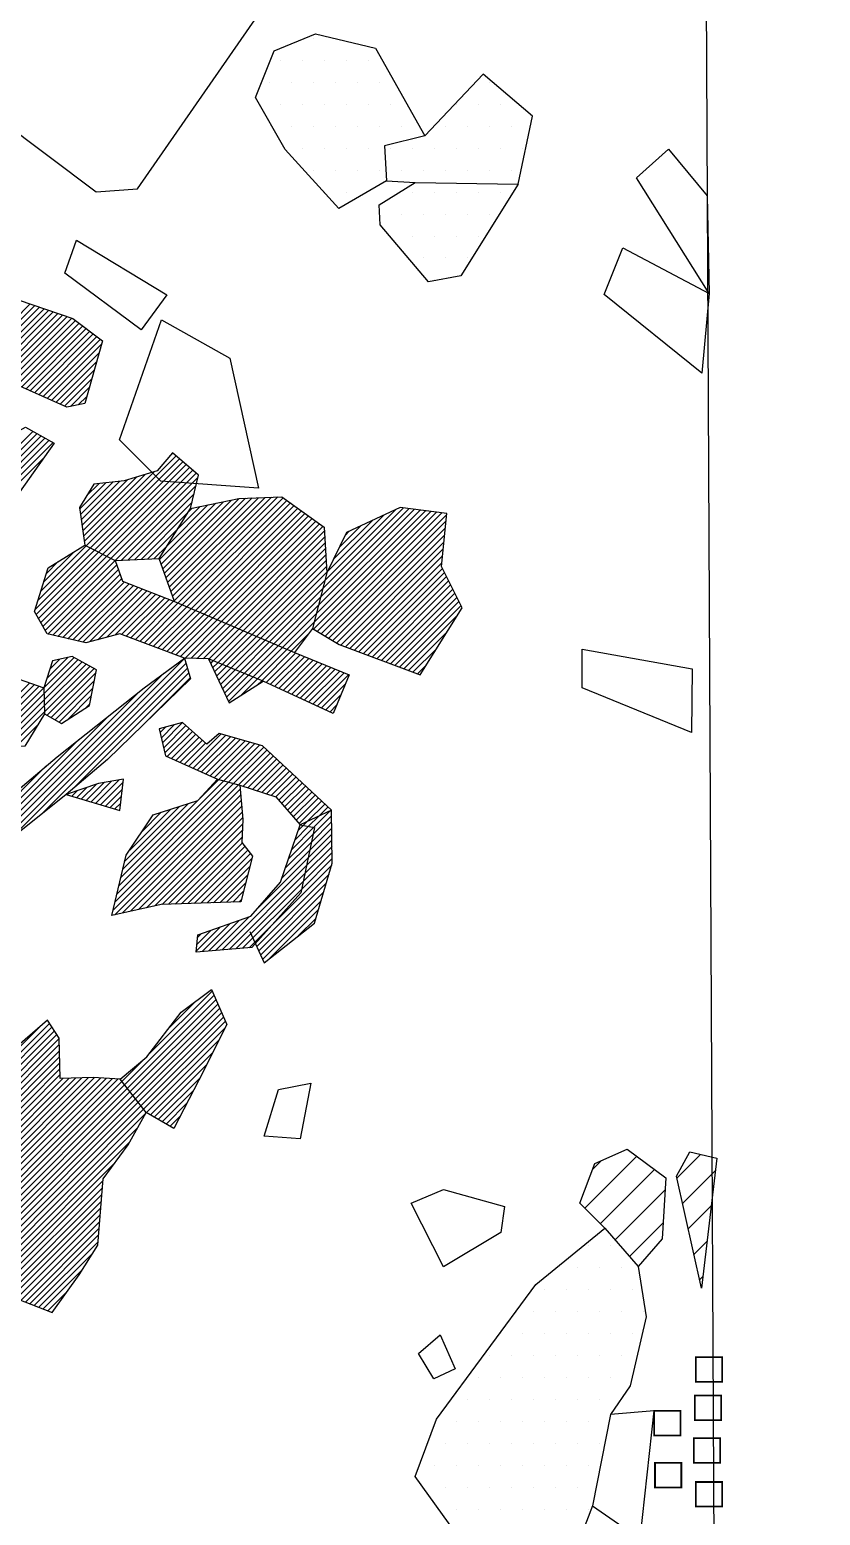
# Model space of a CAD drawing. Header units: metres. Extents: x 1.28 to 3.47, y -21 to -16.89.
# Drawn here: x 3.019 to 3.47, y -18.654 to -17.808 of the extents above; entities that cross this region are included whole.
import ezdxf

# ---------------------------------------------------------------- set-up
doc = ezdxf.new("R2010")
doc.units = ezdxf.units.M
doc.header["$LTSCALE"] = 25
doc.header["$MEASUREMENT"] = 0
doc.linetypes.add('STRICHPUNKTX2', pattern=[2, 1, -0.5, 0, -0.5])
doc.layers.get('0').update_dxf_attribs({"linetype": 'CONTINUOUS'})
for name, color, linetype in [('FEUER', 1, 'CONTINUOUS'), ('GRABUNGSGRENZE', 3, 'STRICHPUNKTX2'), ('KNOCHEN', 2, 'CONTINUOUS'), ('KNOCHENSCHRAFF', 2, 'CONTINUOUS'), ('STEINE', 4, 'CONTINUOUS'), ('STEINESCHRAFF', 4, 'CONTINUOUS')]:
    doc.layers.add(name, color=color, linetype=linetype)

# ---------------------------------------------------------------- blocks, each defined once
blk = doc.blocks.new('*X8')
at = {"color": 0}
for p, q in [((298.939, -1799.754), (302.232, -1796.461)), ((299.026, -1799.313), (301.968, -1796.371)), ((299.028, -1800.018), (302.496, -1796.551)), ((299.273, -1800.127), (302.76, -1796.64)), ((299.518, -1800.236), (303.024, -1796.73)), ((299.762, -1800.345), (303.288, -1796.82)), ((300.007, -1800.454), (303.551, -1796.909)), ((300.252, -1800.562), (303.815, -1796.999)), ((300.497, -1800.671), (304.079, -1797.089)), ((300.741, -1800.78), (304.343, -1797.178)), ((300.986, -1800.889), (304.56, -1797.315)), ((301.231, -1800.998), (304.761, -1797.468)), ((301.475, -1801.107), (304.962, -1797.62)), ((301.72, -1801.215), (305.163, -1797.772)), ((301.965, -1801.324), (305.365, -1797.924)), ((302.21, -1801.433), (305.566, -1798.077)), ((302.454, -1801.542), (305.767, -1798.229)), ((302.699, -1801.651), (305.969, -1798.381)), ((302.944, -1801.759), (306.038, -1798.665)), ((303.189, -1801.868), (305.897, -1799.159)), ((303.433, -1801.977), (305.757, -1799.654)), ((303.678, -1802.086), (305.616, -1800.148)), ((303.923, -1802.195), (305.475, -1800.643)), ((304.259, -1802.212), (305.334, -1801.137)), ((304.702, -1802.123), (305.193, -1801.632)), ((290.365, -1815.753), (302.369, -1803.749)), ((290.462, -1815.302), (302.142, -1803.622)), ((290.2, -1816.625), (302.821, -1804.003)), ((290.268, -1816.203), (302.595, -1803.876)), ((290.359, -1816.819), (303.048, -1804.13)), ((290.519, -1817.013), (303.274, -1804.258)), ((290.678, -1817.207), (302.725, -1805.161)), ((305.159, -1810.151), (310.282, -1805.028)), ((305.395, -1810.269), (310.472, -1805.191)), ((305.63, -1810.387), (310.662, -1805.355)), ((309.927, -1805.03), (310.092, -1804.864)), ((304.962, -1809.288), (308.022, -1806.227)), ((305.006, -1809.597), (308.526, -1806.077)), ((305.051, -1809.906), (309.029, -1805.927)), ((305.866, -1810.504), (310.852, -1805.518)), ((306.102, -1810.622), (311.042, -1805.682)), ((306.338, -1810.74), (311.232, -1805.845)), ((306.574, -1810.857), (311.422, -1806.009)), ((306.81, -1810.975), (311.527, -1806.258)), ((304.784, -1808.051), (306.275, -1806.56)), ((304.829, -1808.36), (306.676, -1806.512)), ((304.873, -1808.669), (307.077, -1806.465)), ((304.917, -1808.978), (307.518, -1806.377)), ((305.186, -1807.296), (305.874, -1806.607)), ((307.175, -1810.963), (311.414, -1806.725)), ((307.544, -1810.948), (311.301, -1807.191)), ((307.913, -1810.933), (311.187, -1807.658)), ((309.335, -1810.925), (312.539, -1807.721)), ((309.427, -1811.186), (312.983, -1807.63)), ((309.52, -1811.447), (313.427, -1807.539)), ((309.613, -1811.708), (313.869, -1807.451)), ((309.705, -1811.969), (314.238, -1807.436)), ((309.789, -1810.117), (312.094, -1807.812)), ((309.798, -1812.23), (314.608, -1807.42)), ((309.89, -1812.491), (314.977, -1807.404)), ((309.983, -1812.752), (315.346, -1807.389)), ((310.076, -1813.012), (315.715, -1807.373)), ((310.168, -1813.273), (316.084, -1807.357)), ((310.376, -1809.176), (311.65, -1807.903)), ((310.387, -1813.409), (316.388, -1807.407)), ((310.635, -1813.514), (316.593, -1807.555)), ((310.883, -1813.619), (316.799, -1807.704)), ((310.963, -1808.236), (311.205, -1807.994)), ((311.131, -1813.725), (317.004, -1807.852)), ((311.379, -1813.83), (317.209, -1808)), ((318.627, -1812.593), (323.238, -1807.982)), ((308.282, -1810.917), (310.963, -1808.236)), ((311.628, -1813.935), (317.414, -1808.149)), ((311.876, -1814.041), (317.62, -1808.297)), ((312.124, -1814.146), (317.825, -1808.445)), ((312.372, -1814.252), (318.03, -1808.593)), ((312.62, -1814.357), (318.236, -1808.742)), ((318.104, -1814.883), (324.797, -1808.19)), ((318.137, -1814.497), (324.485, -1808.149)), ((318.26, -1814.021), (324.174, -1808.107)), ((318.325, -1815.016), (325.109, -1808.232)), ((318.382, -1813.545), (323.862, -1808.065)), ((318.505, -1813.069), (323.55, -1808.023)), ((318.546, -1815.148), (325.421, -1808.274)), ((318.75, -1812.117), (322.794, -1808.072)), ((318.768, -1815.281), (325.693, -1808.355)), ((318.892, -1811.621), (322.13, -1808.382)), ((318.989, -1815.413), (325.653, -1808.749)), ((319.229, -1810.93), (321.466, -1808.693)), ((308.651, -1810.902), (310.376, -1809.176)), ((312.868, -1814.462), (318.441, -1808.89)), ((313.117, -1814.568), (318.646, -1809.038)), ((313.365, -1814.673), (318.72, -1809.318)), ((313.613, -1814.778), (318.74, -1809.651)), ((319.21, -1815.546), (325.613, -1809.142)), ((319.431, -1815.678), (325.574, -1809.535)), ((319.566, -1810.24), (320.802, -1809.003)), ((319.903, -1809.549), (320.138, -1809.314)), ((302.268, -1813.749), (305.63, -1810.387)), ((302.317, -1814.054), (305.866, -1810.504)), ((302.423, -1813.24), (305.395, -1810.269)), ((302.579, -1812.731), (305.159, -1810.151)), ((302.734, -1812.222), (304.475, -1810.481)), ((309.019, -1810.887), (309.789, -1810.117)), ((313.861, -1814.884), (318.76, -1809.985)), ((314.109, -1814.989), (318.78, -1810.319)), ((319.664, -1815.799), (325.534, -1809.928)), ((319.921, -1815.895), (325.494, -1810.322)), ((302.444, -1814.281), (306.102, -1810.622)), ((302.571, -1814.507), (306.338, -1810.74)), ((302.698, -1814.734), (306.574, -1810.857)), ((302.825, -1814.96), (306.81, -1810.975)), ((302.89, -1811.713), (303.567, -1811.036)), ((302.966, -1815.172), (306.905, -1811.233)), ((314.358, -1815.094), (318.8, -1810.653)), ((314.606, -1815.2), (318.819, -1810.986)), ((314.854, -1815.305), (318.839, -1811.32)), ((320.177, -1815.992), (325.455, -1810.715)), ((320.434, -1816.089), (325.415, -1811.108)), ((303.253, -1815.239), (306.996, -1811.496)), ((303.54, -1815.305), (307.088, -1811.758)), ((303.827, -1815.372), (307.179, -1812.02)), ((304.114, -1815.438), (307.351, -1812.202)), ((315.102, -1815.411), (318.859, -1811.654)), ((315.35, -1815.516), (318.75, -1812.117)), ((320.691, -1816.186), (325.447, -1811.43)), ((320.948, -1816.283), (325.565, -1811.665)), ((321.204, -1816.379), (325.683, -1811.901)), ((321.461, -1816.476), (325.801, -1812.136)), ((304.401, -1815.505), (307.604, -1812.302)), ((304.688, -1815.571), (307.858, -1812.402)), ((304.976, -1815.638), (308.111, -1812.502)), ((305.348, -1815.618), (308.364, -1812.603)), ((305.829, -1815.492), (308.618, -1812.703)), ((306.309, -1815.365), (308.871, -1812.803)), ((306.789, -1815.238), (309.124, -1812.903)), ((307.179, -1815.202), (309.377, -1813.004)), ((315.599, -1815.621), (318.627, -1812.593)), ((315.847, -1815.727), (318.505, -1813.069)), ((321.718, -1816.573), (325.919, -1812.372)), ((321.975, -1816.67), (326.037, -1812.607)), ((322.231, -1816.767), (326.155, -1812.843)), ((322.488, -1816.863), (326.273, -1813.079)), ((307.436, -1815.298), (309.631, -1813.104)), ((307.693, -1815.395), (309.884, -1813.204)), ((307.951, -1815.491), (310.137, -1813.304)), ((308.208, -1815.587), (310.387, -1813.409)), ((308.465, -1815.684), (310.635, -1813.514)), ((308.723, -1815.78), (310.883, -1813.619)), ((308.98, -1815.876), (311.131, -1813.725)), ((309.237, -1815.972), (311.379, -1813.83)), ((309.494, -1816.069), (311.628, -1813.935)), ((316.095, -1815.832), (318.382, -1813.545)), ((322.745, -1816.96), (326.391, -1813.314)), ((323.002, -1817.057), (326.509, -1813.55)), ((309.752, -1816.165), (311.876, -1814.041)), ((310.009, -1816.261), (312.124, -1814.146)), ((310.266, -1816.357), (312.372, -1814.252)), ((310.524, -1816.454), (312.62, -1814.357)), ((310.791, -1816.54), (312.868, -1814.462)), ((311.132, -1816.552), (313.117, -1814.568)), ((311.473, -1816.565), (313.365, -1814.673)), ((311.814, -1816.577), (313.613, -1814.778)), ((316.343, -1815.937), (318.26, -1814.021)), ((316.591, -1816.043), (318.137, -1814.497)), ((323.258, -1817.154), (326.277, -1814.135)), ((312.148, -1816.597), (313.861, -1814.884)), ((312.399, -1816.699), (314.109, -1814.989)), ((312.65, -1816.802), (314.358, -1815.094)), ((312.901, -1816.905), (314.606, -1815.2)), ((313.152, -1817.007), (314.854, -1815.305)), ((313.403, -1817.11), (315.102, -1815.411)), ((313.654, -1817.213), (315.35, -1815.516)), ((313.905, -1817.315), (315.599, -1815.621)), ((316.84, -1816.148), (317.785, -1815.202)), ((323.515, -1817.251), (325.686, -1815.079)), ((314.156, -1817.418), (315.847, -1815.727)), ((314.407, -1817.52), (316.095, -1815.832)), ((314.657, -1817.623), (316.343, -1815.937)), ((314.908, -1817.726), (316.591, -1816.043)), ((315.159, -1817.828), (316.84, -1816.148)), ((315.404, -1817.937), (317.088, -1816.253)), ((315.646, -1818.048), (317.339, -1816.355)), ((315.888, -1818.16), (317.59, -1816.458)), ((323.772, -1817.347), (325.095, -1816.024)), ((299.083, -1828.247), (310.76, -1816.571)), ((300.849, -1826.836), (310.842, -1816.842)), ((302.614, -1825.424), (310.925, -1817.113)), ((302.738, -1818.229), (304.47, -1816.496)), ((302.75, -1818.57), (304.698, -1816.623)), ((302.762, -1818.912), (304.925, -1816.749)), ((302.774, -1819.253), (305.153, -1816.875)), ((302.786, -1819.595), (305.38, -1817.001)), ((302.914, -1817.699), (304.114, -1816.499)), ((302.94, -1819.795), (305.607, -1817.127)), ((303.09, -1817.169), (303.656, -1816.604)), ((312.137, -1816.608), (312.148, -1816.597)), ((312.25, -1816.848), (312.399, -1816.699)), ((312.363, -1817.089), (312.65, -1816.802)), ((312.476, -1817.329), (312.901, -1816.905)), ((312.589, -1817.57), (313.152, -1817.007)), ((312.702, -1817.81), (313.403, -1817.11)), ((312.815, -1818.051), (313.654, -1817.213)), ((312.929, -1818.291), (313.905, -1817.315)), ((316.13, -1818.271), (317.841, -1816.561)), ((316.372, -1818.383), (318.092, -1816.663)), ((316.615, -1818.494), (318.343, -1816.766)), ((316.857, -1818.606), (318.594, -1816.869)), ((317.099, -1818.717), (318.845, -1816.971)), ((317.341, -1818.829), (319.096, -1817.074)), ((317.583, -1818.94), (319.347, -1817.176)), ((317.825, -1819.052), (319.598, -1817.279)), ((324.029, -1817.444), (324.504, -1816.968)), ((297.318, -1829.659), (309.579, -1817.398)), ((298.276, -1821.63), (301.951, -1817.956)), ((298.624, -1821.635), (302.213, -1818.046)), ((298.972, -1821.641), (302.476, -1818.137)), ((303.164, -1819.924), (305.715, -1817.373)), ((303.388, -1820.054), (305.627, -1817.814)), ((304.497, -1823.894), (311.008, -1817.384)), ((308.687, -1820.058), (311.09, -1817.655)), ((313.042, -1818.532), (314.156, -1817.418)), ((313.155, -1818.772), (314.407, -1817.52)), ((313.268, -1819.013), (314.657, -1817.623)), ((313.963, -1818.671), (314.908, -1817.726)), ((314.925, -1818.062), (315.159, -1817.828)), ((318.067, -1819.163), (319.849, -1817.382)), ((318.309, -1819.275), (320.099, -1817.484)), ((318.551, -1819.386), (319.929, -1818.008)), ((296.903, -1829.72), (308.187, -1818.437)), ((299.32, -1821.647), (302.738, -1818.229)), ((299.678, -1821.643), (302.75, -1818.57)), ((300.049, -1821.625), (302.762, -1818.912)), ((303.612, -1820.183), (305.539, -1818.256)), ((304.098, -1820.051), (305.451, -1818.697)), ((318.793, -1819.498), (319.676, -1818.615)), ((296.871, -1829.399), (306.462, -1819.808)), ((300.421, -1821.607), (302.774, -1819.253)), ((300.792, -1821.589), (302.786, -1819.595)), ((305.097, -1819.405), (305.363, -1819.139)), ((319.035, -1819.609), (319.422, -1819.223)), ((301.164, -1821.571), (302.421, -1820.313)), ((309.374, -1820.785), (309.686, -1820.473)), ((309.441, -1821.072), (310.17, -1820.343)), ((309.508, -1821.358), (310.652, -1820.214)), ((309.575, -1821.645), (310.839, -1820.381)), ((309.642, -1821.931), (311.026, -1820.547)), ((296.839, -1829.078), (304.738, -1821.179)), ((309.781, -1822.146), (311.214, -1820.713)), ((310.025, -1822.256), (311.401, -1820.879)), ((310.269, -1822.365), (311.588, -1821.046)), ((310.514, -1822.474), (311.776, -1821.212)), ((310.758, -1822.583), (311.963, -1821.378)), ((311.002, -1822.693), (312.842, -1820.853)), ((311.246, -1822.802), (313.116, -1820.932)), ((311.491, -1822.911), (313.39, -1821.012)), ((311.735, -1823.021), (313.664, -1821.092)), ((311.979, -1823.13), (313.938, -1821.171)), ((312.223, -1823.239), (314.211, -1821.251)), ((312.468, -1823.348), (314.485, -1821.331)), ((312.721, -1823.449), (314.759, -1821.41)), ((312.997, -1823.526), (315.033, -1821.49)), ((313.274, -1823.603), (315.269, -1821.607)), ((313.55, -1823.68), (315.452, -1821.778)), ((313.826, -1823.757), (315.635, -1821.949)), ((314.097, -1823.841), (315.818, -1822.12)), ((314.364, -1823.927), (316.001, -1822.29)), ((296.806, -1828.757), (302.861, -1822.702)), ((314.631, -1824.014), (316.183, -1822.461)), ((314.898, -1824.1), (316.366, -1822.632)), ((315.165, -1824.187), (316.549, -1822.803)), ((315.432, -1824.274), (316.732, -1822.973)), ((315.699, -1824.36), (316.915, -1823.144)), ((304.346, -1824.399), (304.658, -1824.087)), ((304.618, -1824.48), (305.189, -1823.91)), ((304.891, -1824.562), (305.72, -1823.732)), ((305.163, -1824.643), (306.176, -1823.629)), ((305.435, -1824.724), (306.607, -1823.552)), ((305.707, -1824.806), (307.038, -1823.475)), ((305.979, -1824.887), (307.265, -1823.602)), ((306.251, -1824.969), (307.219, -1824)), ((306.698, -1830.885), (313.826, -1823.757)), ((306.783, -1831.154), (313.936, -1824.001)), ((306.809, -1830.421), (313.55, -1823.68)), ((306.919, -1829.957), (313.274, -1823.603)), ((307.03, -1829.493), (312.997, -1823.526)), ((311.564, -1824.606), (312.721, -1823.449)), ((315.964, -1824.448), (317.098, -1823.315)), ((316.129, -1824.637), (317.28, -1823.485)), ((316.293, -1824.826), (317.463, -1823.656)), ((316.458, -1825.015), (317.646, -1823.827)), ((316.623, -1825.204), (317.829, -1823.998)), ((304.074, -1824.317), (304.127, -1824.264)), ((306.523, -1825.05), (307.174, -1824.399)), ((306.795, -1825.132), (307.129, -1824.798)), ((307.14, -1829.029), (311.515, -1824.654)), ((307.236, -1831.055), (313.963, -1824.328)), ((307.251, -1828.565), (310.995, -1824.821)), ((307.688, -1830.956), (313.989, -1824.656)), ((316.787, -1825.393), (318.012, -1824.168)), ((316.952, -1825.581), (318.195, -1824.339)), ((317.117, -1825.77), (318.377, -1824.51)), ((317.282, -1825.959), (318.56, -1824.68)), ((317.76, -1825.834), (318.743, -1824.851)), ((307.068, -1825.213), (307.084, -1825.197)), ((307.361, -1828.101), (310.474, -1824.988)), ((307.64, -1827.469), (309.954, -1825.155)), ((308.141, -1830.857), (314.015, -1824.983)), ((308.343, -1826.412), (309.433, -1825.322)), ((308.594, -1830.758), (314.041, -1825.311)), ((309.046, -1830.659), (314.067, -1825.638)), ((317.83, -1826.118), (318.413, -1825.535)), ((318.075, -1826.58), (319.131, -1825.524)), ((318.128, -1826.173), (319.065, -1825.236)), ((318.413, -1825.535), (318.926, -1825.022)), ((319.065, -1825.236), (319.109, -1825.193)), ((309.486, -1830.572), (314.063, -1825.995)), ((309.853, -1830.56), (314.049, -1826.363)), ((316.668, -1827.987), (318.075, -1826.58)), ((316.852, -1827.449), (318.128, -1826.173)), ((317.037, -1826.911), (317.83, -1826.118)), ((317.221, -1826.373), (317.532, -1826.062)), ((317.532, -1826.062), (317.76, -1825.834)), ((317.802, -1827.914), (319.15, -1826.566)), ((317.893, -1827.469), (319.144, -1826.218)), ((317.984, -1827.025), (319.137, -1825.871)), ((310.219, -1830.547), (314.036, -1826.73)), ((310.585, -1830.535), (314.044, -1827.075)), ((310.951, -1830.522), (314.201, -1827.271)), ((311.317, -1830.509), (314.359, -1827.468)), ((316.299, -1829.063), (317.893, -1827.469)), ((316.483, -1828.525), (317.984, -1827.025)), ((317.62, -1828.803), (319.162, -1827.261)), ((317.711, -1828.359), (319.156, -1826.913)), ((311.683, -1830.497), (314.516, -1827.664)), ((312.049, -1830.484), (314.608, -1827.925)), ((314.898, -1830.818), (317.802, -1827.914)), ((317.437, -1829.692), (319.174, -1827.955)), ((317.528, -1829.248), (319.168, -1827.608)), ((312.416, -1830.471), (314.488, -1828.399)), ((312.782, -1830.459), (314.367, -1828.873)), ((312.912, -1833.157), (317.711, -1828.359)), ((313.297, -1833.125), (317.62, -1828.803)), ((314.879, -1832.958), (318.993, -1828.844)), ((315.728, -1831.755), (319.143, -1828.34)), ((313.148, -1830.446), (314.247, -1829.347)), ((313.514, -1830.434), (314.126, -1829.821)), ((313.682, -1833.094), (317.528, -1829.248)), ((314.067, -1833.063), (317.437, -1829.692)), ((314.99, -1833.201), (318.843, -1829.347)), ((315.101, -1833.443), (318.693, -1829.851)), ((313.88, -1830.421), (314.006, -1830.295)), ((315.212, -1833.686), (318.543, -1830.354)), ((315.583, -1833.668), (318.394, -1830.857)), ((311.758, -1833.251), (313.352, -1831.657)), ((312.143, -1833.219), (313.901, -1831.461)), ((312.528, -1833.188), (314.451, -1831.265)), ((317.242, -1832.362), (318.244, -1831.361)), ((311.431, -1833.224), (312.802, -1831.853)), ((311.472, -1832.829), (312.252, -1832.049)), ((311.513, -1832.434), (311.703, -1832.245)), ((314.452, -1833.031), (315.728, -1831.755)), ((307.343, -1840.847), (312.439, -1835.752)), ((308.737, -1839.1), (312.331, -1835.505)), ((307.499, -1841.045), (312.546, -1835.998)), ((307.654, -1841.244), (312.654, -1836.244)), ((307.809, -1841.442), (312.761, -1836.49)), ((307.965, -1841.64), (312.869, -1836.736)), ((309.85, -1837.634), (311.416, -1836.067)), ((295.532, -1844.526), (302.522, -1837.536)), ((295.566, -1844.846), (303.072, -1837.34)), ((295.6, -1845.166), (303.211, -1837.555)), ((308.12, -1841.838), (312.976, -1836.982)), ((308.276, -1842.036), (313.084, -1837.228)), ((308.431, -1842.234), (313.072, -1837.593)), ((295.634, -1845.485), (303.351, -1837.769)), ((295.668, -1845.805), (303.49, -1837.983)), ((295.702, -1846.125), (303.621, -1838.206)), ((308.593, -1842.426), (312.72, -1838.299)), ((295.792, -1846.388), (303.629, -1838.551)), ((295.921, -1846.613), (303.637, -1838.897)), ((296.049, -1846.838), (303.644, -1839.243)), ((308.816, -1842.556), (312.367, -1839.005)), ((296.177, -1847.064), (303.652, -1839.588)), ((296.305, -1847.289), (303.66, -1839.934)), ((307.188, -1840.649), (308.402, -1839.435)), ((309.04, -1842.686), (312.015, -1839.711)), ((296.433, -1847.515), (303.668, -1840.28)), ((296.561, -1847.74), (303.826, -1840.475)), ((296.689, -1847.965), (304.19, -1840.465)), ((296.818, -1848.191), (304.554, -1840.455)), ((296.946, -1848.416), (304.917, -1840.445)), ((297.074, -1848.642), (305.281, -1840.435)), ((297.202, -1848.867), (305.637, -1840.432)), ((297.33, -1849.092), (305.969, -1840.454)), ((297.458, -1849.318), (306.301, -1840.476)), ((297.586, -1849.543), (306.632, -1840.498)), ((297.715, -1849.769), (306.964, -1840.519)), ((297.843, -1849.994), (307.188, -1840.649)), ((297.99, -1850.201), (307.343, -1840.847)), ((309.264, -1842.815), (311.663, -1840.417)), ((298.14, -1850.404), (307.499, -1841.045)), ((298.29, -1850.608), (307.654, -1841.244)), ((298.44, -1850.811), (307.809, -1841.442)), ((298.604, -1851.001), (307.965, -1841.64)), ((298.905, -1851.053), (308.12, -1841.838)), ((309.488, -1842.945), (311.29, -1841.144)), ((299.207, -1851.105), (308.276, -1842.036)), ((299.509, -1851.156), (308.431, -1842.234)), ((299.811, -1851.208), (308.536, -1842.483)), ((309.712, -1843.075), (310.91, -1841.876)), ((309.936, -1843.205), (310.531, -1842.609)), ((300.083, -1851.29), (308.096, -1843.276)), ((300.223, -1851.503), (307.656, -1844.07)), ((300.363, -1851.716), (306.797, -1845.283)), ((300.504, -1851.929), (306.117, -1846.316)), ((300.644, -1852.143), (306.086, -1846.701)), ((300.784, -1852.356), (306.055, -1847.085)), ((300.925, -1852.569), (306.024, -1847.47)), ((301.065, -1852.782), (305.993, -1847.854)), ((301.205, -1852.995), (305.962, -1848.239)), ((301.439, -1853.115), (305.931, -1848.623)), ((301.695, -1853.213), (305.9, -1849.007)), ((301.95, -1853.311), (305.87, -1849.392)), ((302.206, -1853.409), (305.839, -1849.776)), ((302.461, -1853.508), (305.518, -1850.451)), ((302.717, -1853.606), (304.902, -1851.42)), ((302.972, -1853.704), (304.087, -1852.589))]:
    blk.add_line(p, q, dxfattribs=at)
blk = doc.blocks.new('*X13')
at = {"color": 0}
for p, q in [((318.125, -1781.25), (318.125, -1781.25)), ((316.25, -1782.5), (316.25, -1782.5)), ((317.5, -1782.5), (317.5, -1782.5)), ((318.75, -1782.5), (318.75, -1782.5)), ((320, -1782.5), (320, -1782.5)), ((321.25, -1782.5), (321.25, -1782.5)), ((315.625, -1783.75), (315.625, -1783.75)), ((316.875, -1783.75), (316.875, -1783.75)), ((318.125, -1783.75), (318.125, -1783.75)), ((319.375, -1783.75), (319.375, -1783.75)), ((320.625, -1783.75), (320.625, -1783.75)), ((321.875, -1783.75), (321.875, -1783.75)), ((328.125, -1783.75), (328.125, -1783.75)), ((316.25, -1785), (316.25, -1785)), ((317.5, -1785), (317.5, -1785)), ((318.75, -1785), (318.75, -1785)), ((320, -1785), (320, -1785)), ((321.25, -1785), (321.25, -1785)), ((322.5, -1785), (322.5, -1785)), ((326.25, -1785), (326.25, -1785)), ((327.5, -1785), (327.5, -1785)), ((328.75, -1785), (328.75, -1785)), ((316.875, -1786.25), (316.875, -1786.25)), ((318.125, -1786.25), (318.125, -1786.25)), ((319.375, -1786.25), (319.375, -1786.25)), ((320.625, -1786.25), (320.625, -1786.25)), ((321.875, -1786.25), (321.875, -1786.25)), ((323.125, -1786.25), (323.125, -1786.25)), ((325.625, -1786.25), (325.625, -1786.25)), ((326.875, -1786.25), (326.875, -1786.25)), ((328.125, -1786.25), (328.125, -1786.25)), ((329.375, -1786.25), (329.375, -1786.25)), ((317.5, -1787.5), (317.5, -1787.5)), ((318.75, -1787.5), (318.75, -1787.5)), ((320, -1787.5), (320, -1787.5)), ((321.25, -1787.5), (321.25, -1787.5)), ((322.5, -1787.5), (322.5, -1787.5)), ((323.75, -1787.5), (323.75, -1787.5)), ((325, -1787.5), (325, -1787.5)), ((326.25, -1787.5), (326.25, -1787.5)), ((327.5, -1787.5), (327.5, -1787.5)), ((328.75, -1787.5), (328.75, -1787.5)), ((330, -1787.5), (330, -1787.5)), ((318.125, -1788.75), (318.125, -1788.75)), ((319.375, -1788.75), (319.375, -1788.75)), ((320.625, -1788.75), (320.625, -1788.75)), ((321.875, -1788.75), (321.875, -1788.75)), ((323.125, -1788.75), (323.125, -1788.75)), ((324.375, -1788.75), (324.375, -1788.75)), ((325.625, -1788.75), (325.625, -1788.75)), ((326.875, -1788.75), (326.875, -1788.75)), ((328.125, -1788.75), (328.125, -1788.75)), ((329.375, -1788.75), (329.375, -1788.75)), ((318.75, -1790), (318.75, -1790)), ((320, -1790), (320, -1790)), ((323.75, -1790), (323.75, -1790)), ((325, -1790), (325, -1790)), ((326.25, -1790), (326.25, -1790)), ((327.5, -1790), (327.5, -1790)), ((328.75, -1790), (328.75, -1790)), ((323.125, -1791.25), (323.125, -1791.25)), ((324.375, -1791.25), (324.375, -1791.25)), ((325.625, -1791.25), (325.625, -1791.25)), ((326.875, -1791.25), (326.875, -1791.25)), ((328.125, -1791.25), (328.125, -1791.25)), ((322.5, -1792.5), (322.5, -1792.5)), ((323.75, -1792.5), (323.75, -1792.5)), ((325, -1792.5), (325, -1792.5)), ((326.25, -1792.5), (326.25, -1792.5)), ((327.5, -1792.5), (327.5, -1792.5)), ((324.375, -1793.75), (324.375, -1793.75)), ((325.625, -1793.75), (325.625, -1793.75)), ((326.875, -1793.75), (326.875, -1793.75)), ((325, -1795), (325, -1795)), ((333.75, -1850), (333.75, -1850)), ((335, -1850), (335, -1850)), ((333.125, -1851.25), (333.125, -1851.25)), ((334.375, -1851.25), (334.375, -1851.25)), ((335.625, -1851.25), (335.625, -1851.25)), ((331.25, -1852.5), (331.25, -1852.5)), ((332.5, -1852.5), (332.5, -1852.5)), ((333.75, -1852.5), (333.75, -1852.5)), ((335, -1852.5), (335, -1852.5)), ((336.25, -1852.5), (336.25, -1852.5)), ((330.625, -1853.75), (330.625, -1853.75)), ((331.875, -1853.75), (331.875, -1853.75)), ((333.125, -1853.75), (333.125, -1853.75)), ((334.375, -1853.75), (334.375, -1853.75)), ((335.625, -1853.75), (335.625, -1853.75)), ((336.875, -1853.75), (336.875, -1853.75)), ((328.75, -1855), (328.75, -1855)), ((330, -1855), (330, -1855)), ((331.25, -1855), (331.25, -1855)), ((332.5, -1855), (332.5, -1855)), ((333.75, -1855), (333.75, -1855)), ((335, -1855), (335, -1855)), ((336.25, -1855), (336.25, -1855)), ((328.125, -1856.25), (328.125, -1856.25)), ((329.375, -1856.25), (329.375, -1856.25)), ((330.625, -1856.25), (330.625, -1856.25)), ((331.875, -1856.25), (331.875, -1856.25)), ((333.125, -1856.25), (333.125, -1856.25)), ((334.375, -1856.25), (334.375, -1856.25)), ((335.625, -1856.25), (335.625, -1856.25)), ((327.5, -1857.5), (327.5, -1857.5)), ((328.75, -1857.5), (328.75, -1857.5)), ((330, -1857.5), (330, -1857.5)), ((331.25, -1857.5), (331.25, -1857.5)), ((332.5, -1857.5), (332.5, -1857.5)), ((333.75, -1857.5), (333.75, -1857.5)), ((335, -1857.5), (335, -1857.5)), ((326.875, -1858.75), (326.875, -1858.75)), ((328.125, -1858.75), (328.125, -1858.75)), ((329.375, -1858.75), (329.375, -1858.75)), ((330.625, -1858.75), (330.625, -1858.75)), ((331.875, -1858.75), (331.875, -1858.75)), ((333.125, -1858.75), (333.125, -1858.75)), ((334.375, -1858.75), (334.375, -1858.75)), ((326.25, -1860), (326.25, -1860)), ((327.5, -1860), (327.5, -1860)), ((328.75, -1860), (328.75, -1860)), ((330, -1860), (330, -1860)), ((331.25, -1860), (331.25, -1860)), ((332.5, -1860), (332.5, -1860)), ((333.75, -1860), (333.75, -1860)), ((325.625, -1861.25), (325.625, -1861.25)), ((326.875, -1861.25), (326.875, -1861.25)), ((328.125, -1861.25), (328.125, -1861.25)), ((329.375, -1861.25), (329.375, -1861.25)), ((330.625, -1861.25), (330.625, -1861.25)), ((331.875, -1861.25), (331.875, -1861.25)), ((333.125, -1861.25), (333.125, -1861.25)), ((334.375, -1861.25), (334.375, -1861.25)), ((325, -1862.5), (325, -1862.5)), ((326.25, -1862.5), (326.25, -1862.5)), ((327.5, -1862.5), (327.5, -1862.5)), ((328.75, -1862.5), (328.75, -1862.5)), ((330, -1862.5), (330, -1862.5)), ((331.25, -1862.5), (331.25, -1862.5)), ((332.5, -1862.5), (332.5, -1862.5)), ((333.75, -1862.5), (333.75, -1862.5)), ((324.375, -1863.75), (324.375, -1863.75)), ((325.625, -1863.75), (325.625, -1863.75)), ((326.875, -1863.75), (326.875, -1863.75)), ((328.125, -1863.75), (328.125, -1863.75)), ((329.375, -1863.75), (329.375, -1863.75)), ((330.625, -1863.75), (330.625, -1863.75)), ((331.875, -1863.75), (331.875, -1863.75)), ((333.125, -1863.75), (333.125, -1863.75)), ((326.25, -1865), (326.25, -1865)), ((327.5, -1865), (327.5, -1865)), ((328.75, -1865), (328.75, -1865)), ((330, -1865), (330, -1865)), ((331.25, -1865), (331.25, -1865)), ((332.5, -1865), (332.5, -1865)), ((333.75, -1865), (333.75, -1865))]:
    blk.add_line(p, q, dxfattribs=at)
blk = doc.blocks.new('*X18')
at = {"color": 0}
for p, q in [((333.562, -1847.862), (336.514, -1844.91)), ((334.017, -1845.64), (334.485, -1845.172)), ((338.808, -1846.152), (340.158, -1844.802)), ((334.446, -1848.746), (337.528, -1845.664)), ((339.132, -1847.596), (340.994, -1845.734)), ((335.284, -1849.676), (338.129, -1846.831)), ((339.456, -1849.039), (340.761, -1847.735)), ((336.102, -1850.626), (338.02, -1848.707)), ((339.781, -1850.483), (340.527, -1849.736)), ((340.105, -1851.926), (340.294, -1851.737))]:
    blk.add_line(p, q, dxfattribs=at)
blk = doc.blocks.new('RL')
at = {"layer": 'FEUER', "const_width": 0.1}
blk.add_lwpolyline([(0, -1.4), (0, 0), (1.5, 0), (1.5, -1.4), (0, -1.4)], dxfattribs=at)

msp = doc.modelspace()

# ---------------------------------------------------------------- linework, layer by layer
at = {"layer": 'GRABUNGSGRENZE', "flags": 128}
msp.add_lwpolyline([(2.3012, -20.87902), (3.46973, -20.9964), (3.4145, -19.74891), (3.40201, -17.18697)], dxfattribs=at)
at = {"layer": 'KNOCHEN'}
for points in [[(2.98898, -17.9996), (2.99762, -17.95621), (3.04407, -17.972), (3.06093, -17.98475), (3.05074, -18.02048), (3.04054, -18.02253), (2.98898, -17.9996)], [(2.92992, -18.20021), (2.90182, -18.16604), (2.90894, -18.13286), (2.95536, -18.09302), (2.97983, -18.05422), (3.01707, -18.03378), (3.03341, -18.04295), (2.99925, -18.09095), (2.97528, -18.11955), (2.95643, -18.15784), (2.92992, -18.20021)], [(3.11101, -18.08015), (3.11559, -18.06126), (3.10078, -18.04852), (3.09211, -18.05873), (3.07323, -18.06436), (3.05588, -18.06641), (3.04772, -18.07969), (3.0508, -18.10112)], [(3.10186, -18.13323), (3.09317, -18.10874), (3.11101, -18.08015), (3.13856, -18.07452), (3.16306, -18.07348), (3.18706, -18.09081), (3.18861, -18.11684), (3.18047, -18.14849), (3.17027, -18.16228)], [(3.18047, -18.14849), (3.19578, -18.15766), (3.24173, -18.17498), (3.26569, -18.13669), (3.25393, -18.11322), (3.25697, -18.08311), (3.23043, -18.07956), (3.19982, -18.09387), (3.18861, -18.11684)], [(3.19224, -18.19697), (3.15242, -18.17862), (3.12128, -18.16588), (3.1075, -18.16538), (3.07074, -18.15163), (3.05135, -18.15675), (3.0294, -18.15166), (3.02225, -18.13891), (3.02989, -18.11389), (3.0508, -18.10112), (3.06816, -18.10978), (3.07225, -18.12152), (3.10186, -18.13323), (3.17027, -18.16228), (3.20141, -18.17501), (3.19224, -18.19697)], [(3.06816, -18.10978), (3.09317, -18.10874)], [(3.0279, -18.19708), (3.0376, -18.20269), (3.05342, -18.19247), (3.05749, -18.17205), (3.0437, -18.16441), (3.03248, -18.16697), (3.02738, -18.18228)], [(2.94065, -18.22624), (2.93298, -18.20787), (2.95848, -18.17212), (3.00237, -18.17362), (3.02738, -18.18228), (3.0279, -18.19708), (3.01669, -18.21546), (2.99525, -18.2165), (2.96514, -18.21601), (2.94065, -18.22624)], [(2.96774, -18.2844), (2.97692, -18.27061), (3.03507, -18.22157), (3.08454, -18.18224), (3.1075, -18.16538), (3.11108, -18.17712), (3.06365, -18.22309), (3.04019, -18.24301), (2.96929, -18.29971)], [(3.12128, -18.16588), (3.13303, -18.19088), (3.15242, -18.17862)], [(3.19126, -18.25208), (3.15193, -18.21537), (3.12743, -18.20824), (3.12029, -18.21437), (3.1065, -18.20213), (3.09324, -18.20571), (3.09682, -18.22102), (3.12643, -18.23427)], [(3.04019, -18.24301), (3.07081, -18.25217), (3.07284, -18.23431), (3.05855, -18.23687), (3.04019, -18.24301)], [(3.06626, -18.31189), (3.0744, -18.27769), (3.0897, -18.25471), (3.11521, -18.24652), (3.12643, -18.23427), (3.13919, -18.23783), (3.14074, -18.25722), (3.14024, -18.27049), (3.14636, -18.27815), (3.13975, -18.30418), (3.09433, -18.30574), (3.06626, -18.31189)], [(3.13919, -18.23783), (3.15961, -18.24445), (3.1734, -18.26026)], [(3.14486, -18.32102), (3.15304, -18.33887), (3.18161, -18.3164), (3.19179, -18.2822), (3.19126, -18.25208), (3.1734, -18.26026)], [(3.11527, -18.32308), (3.14537, -18.31234), (3.1622, -18.29293), (3.1734, -18.26026), (3.18157, -18.26179), (3.17394, -18.29905), (3.14589, -18.3302), (3.11425, -18.33278), (3.11527, -18.32308)], [(3.07092, -18.40528), (3.08622, -18.39251), (3.1056, -18.36698), (3.12294, -18.35421), (3.13163, -18.3741), (3.11583, -18.40576), (3.10156, -18.43333), (3.08574, -18.42415)], [(2.96376, -18.4222), (2.9551, -18.44313), (2.95715, -18.46252), (2.97862, -18.50027), (2.98577, -18.50996), (3.00057, -18.5125), (3.01232, -18.53036), (3.03223, -18.538), (3.04753, -18.51655), (3.05823, -18.4997), (3.06127, -18.46194), (3.07554, -18.44253), (3.08574, -18.42415), (3.07092, -18.40528), (3.05561, -18.40427), (3.03673, -18.40479), (3.0362, -18.38183), (3.02956, -18.37162), (3.0112, -18.38746), (2.99232, -18.39002), (2.98109, -18.39411), (2.97192, -18.41147), (2.96376, -18.4222)]]:
    msp.add_lwpolyline(points, dxfattribs=at)
at = {"layer": 'STEINE'}
for points in [[(2.76266, -17.6683), (2.78514, -17.70656), (2.83619, -17.73357), (3.05726, -17.89978), (3.08074, -17.89823), (3.16536, -17.77621), (3.1449, -17.70784), (3.09946, -17.66552), (3.00808, -17.62169), (2.91465, -17.55287), (2.85643, -17.49269), (2.7829, -17.41824), (2.69458, -17.36625), (2.62872, -17.32547), (2.57051, -17.28111), (2.53784, -17.26735), (2.5634, -17.32908), (2.6293, -17.43212), (2.70388, -17.5377)], [(3.2226, -17.89354), (3.19556, -17.90938), (3.16492, -17.87572), (3.14806, -17.84613), (3.15876, -17.81959), (3.18223, -17.80988), (3.21642, -17.81802), (3.24452, -17.86801)], [(3.29761, -17.89553), (3.30575, -17.85674), (3.27767, -17.83277), (3.24452, -17.86801), (3.22156, -17.87364), (3.2226, -17.89354), (3.23893, -17.89455)], [(3.40635, -17.95771), (3.36497, -17.89191), (3.38333, -17.87557), (3.40529, -17.90209), (3.40635, -17.95771)], [(3.29761, -17.89553), (3.26499, -17.9476), (3.24662, -17.95119), (3.21904, -17.91855), (3.21853, -17.90732), (3.23893, -17.89455), (3.29761, -17.89553)], [(3.03943, -17.94623), (3.04606, -17.92734), (3.09762, -17.95843), (3.08283, -17.97835), (3.03943, -17.94623)], [(3.4023, -18.00313), (3.34665, -17.95826), (3.35735, -17.93172), (3.40635, -17.95771), (3.4023, -18.00313)], [(3.09412, -18.06458), (3.07063, -18.04112), (3.09457, -17.97272), (3.13336, -17.99464), (3.14974, -18.06862), (3.09412, -18.06458)], [(3.39632, -18.20777), (3.33404, -18.1823), (3.33403, -18.16035), (3.3968, -18.17154), (3.39632, -18.20777)], [(3.15306, -18.43757), (3.16121, -18.41103), (3.17958, -18.40745), (3.17347, -18.43909), (3.15306, -18.43757)], [(3.34701, -18.49), (3.33272, -18.47572), (3.34137, -18.45326), (3.35974, -18.44509), (3.38169, -18.4614), (3.37968, -18.4961), (3.36591, -18.51193)], [(3.40215, -18.52416), (3.38782, -18.46038), (3.39546, -18.44659), (3.41077, -18.45015), (3.40215, -18.52416)], [(3.23678, -18.47579), (3.25514, -18.46812), (3.28985, -18.47779), (3.28782, -18.49259), (3.25517, -18.51201), (3.23678, -18.47579)], [(3.33998, -18.6482), (3.32775, -18.67985), (3.30991, -18.70742), (3.27008, -18.67479), (3.23893, -18.63143), (3.25115, -18.59876), (3.30774, -18.52218), (3.34701, -18.49), (3.36591, -18.51193), (3.37052, -18.54051), (3.36136, -18.57981), (3.35015, -18.59614), (3.33998, -18.6482)], [(3.26185, -18.57018), (3.2496, -18.5758), (3.24092, -18.56152), (3.25316, -18.55079), (3.26185, -18.57018)], [(3.33998, -18.6482), (3.36704, -18.66707), (3.37515, -18.59409)], [(3.37515, -18.59409), (3.35015, -18.59614)]]:
    msp.add_lwpolyline(points, dxfattribs=at)

# ---------------------------------------------------------------- block references
at = {"layer": 'FEUER', "xscale": 0.01, "yscale": 0.01, "zscale": 0.01}
for name, p in [('*X18', (0, 0)), ('RL', (3.39881, -18.56355)), ('RL', (3.39826, -18.58534)), ('RL', (3.37515, -18.59409)), ('RL', (3.39771, -18.60971)), ('RL', (3.37558, -18.62371)), ('RL', (3.39881, -18.6346))]:
    msp.add_blockref(name, p, dxfattribs=at)
at = {"layer": 'KNOCHENSCHRAFF', "xscale": 0.01, "yscale": 0.01, "zscale": 0.01}
msp.add_blockref('*X8', (0, 0), dxfattribs=at)
at = {"layer": 'STEINESCHRAFF', "xscale": 0.01, "yscale": 0.01, "zscale": 0.01}
msp.add_blockref('*X13', (0, 0), dxfattribs=at)

doc.saveas('drawing.dxf')
